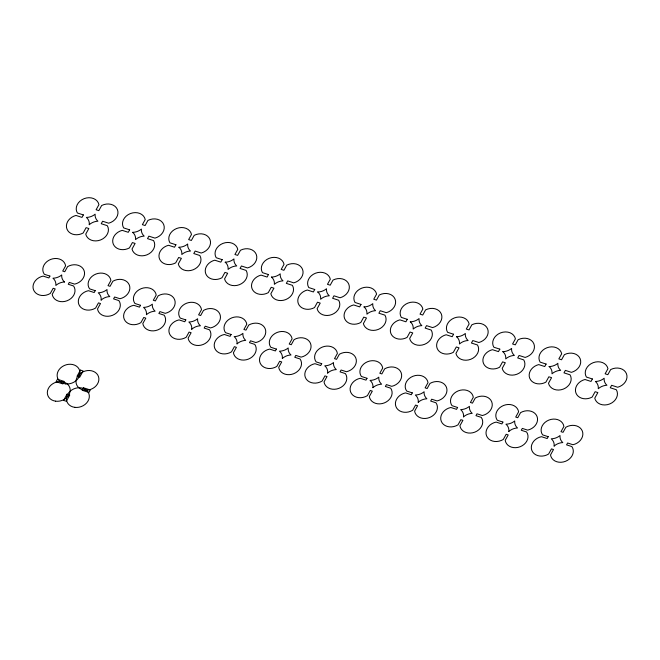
<?xml version="1.0" encoding="UTF-8"?>
<svg xmlns="http://www.w3.org/2000/svg" width="660" height="660" viewBox="0 0 660 660"><rect width="100%" height="100%" fill="white"/><g stroke="black" fill="none" stroke-linecap="round" stroke-linejoin="round"><path stroke-width="0.99" d="M83.366 214.921L81.997 217.396L75.974 215.449A11.674 9.595 -20 0 0 67.006 229.177A11.674 9.595 -20 0 0 83.16 233.005L86.122 227.65L88.836 228.525L85.742 234.118A11.674 9.595 -20 0 0 100.6 239.951A11.674 9.595 -20 0 0 107.283 225.662L101.236 223.715L102.605 221.249L108.686 223.204A11.674 9.595 -20 0 0 117.422 209.624A11.674 9.595 -20 0 0 101.665 205.507L98.827 210.631L96.104 209.756L98.942 204.641A11.674 9.595 -20 0 0 84.109 198.66A11.674 9.595 -20 0 0 77.393 212.999L83.366 214.921M49.912 276.078L48.881 277.942L43.139 276.094A11.674 9.595 -20 0 0 33.602 289.971A11.674 9.595 -20 0 0 50.3 293.444L53.163 288.28L55.209 288.94L52.214 294.343A11.674 9.595 -20 0 0 67.171 300.729A11.674 9.595 -20 0 0 73.565 285.978L68.269 284.27L69.3 282.414L74.646 284.13A11.674 9.595 -20 0 0 83.985 270.352A11.674 9.595 -20 0 0 67.576 266.64L64.763 271.722L62.716 271.07L65.604 265.856A11.674 9.595 -20 0 0 50.597 259.462A11.674 9.595 -20 0 0 44.311 274.279L49.912 276.078M95.213 290.68L94.182 292.537L88.44 290.689A11.674 9.595 -20 0 0 78.903 304.573A11.674 9.595 -20 0 0 95.601 308.047L98.464 302.874L100.51 303.534L97.515 308.938A11.674 9.595 -20 0 0 112.472 315.332A11.674 9.595 -20 0 0 118.858 300.572L113.569 298.873L114.601 297.008L119.947 298.733A11.674 9.595 -20 0 0 129.286 284.955A11.674 9.595 -20 0 0 112.876 281.242L110.055 286.325L108.017 285.664L110.905 280.45A11.674 9.595 -20 0 0 95.898 274.065A11.674 9.595 -20 0 0 89.611 288.874L95.213 290.68M129.64 229.837L128.271 232.303L122.248 230.365A11.674 9.595 -20 0 0 113.281 244.093A11.674 9.595 -20 0 0 129.434 247.912L132.396 242.566L135.11 243.441L132.017 249.035A11.674 9.595 -20 0 0 146.875 254.867A11.674 9.595 -20 0 0 153.557 240.578L147.51 238.631L148.88 236.164L154.96 238.12A11.674 9.595 -20 0 0 163.696 224.54A11.674 9.595 -20 0 0 147.939 220.415L145.101 225.538L142.379 224.664L145.216 219.557A11.674 9.595 -20 0 0 130.383 213.568A11.674 9.595 -20 0 0 123.668 227.914L129.64 229.837M57.453 379.261L56.084 381.727L62.906 383.922L64.276 381.455L57.453 379.261M67.031 394.185L63.591 400.381L66.313 401.255L69.746 395.06L67.031 394.185M80.446 370.087L77.014 376.291L79.728 377.165L83.16 370.969L80.446 370.087M83.506 387.783L82.137 390.25L88.96 392.444L90.329 389.977L83.506 387.783M140.514 305.283L139.483 307.139L133.741 305.291A11.674 9.595 -20 0 0 124.204 319.176A11.674 9.595 -20 0 0 140.902 322.641L143.764 317.476L145.81 318.137L142.816 323.54A11.674 9.595 -20 0 0 157.773 329.926A11.674 9.595 -20 0 0 164.158 315.175L158.87 313.467L159.901 311.611L165.248 313.335A11.674 9.595 -20 0 0 174.587 299.549A11.674 9.595 -20 0 0 158.177 295.837L155.356 300.927L153.31 300.267L156.206 295.053A11.674 9.595 -20 0 0 141.199 288.659A11.674 9.595 -20 0 0 134.912 303.476L140.514 305.283M175.915 244.753L174.545 247.22L168.523 245.281A11.674 9.595 -20 0 0 159.555 259.009A11.674 9.595 -20 0 0 175.708 262.828L178.67 257.474L181.385 258.349L178.291 263.942A11.674 9.595 -20 0 0 193.149 269.783A11.674 9.595 -20 0 0 199.831 255.494L193.784 253.547L195.154 251.072L201.234 253.036A11.674 9.595 -20 0 0 209.971 239.456A11.674 9.595 -20 0 0 194.213 235.331L191.367 240.454L188.653 239.58L191.491 234.465A11.674 9.595 -20 0 0 176.657 228.484A11.674 9.595 -20 0 0 169.942 242.822L175.915 244.753M185.815 319.877L184.783 321.742L179.041 319.894A11.674 9.595 -20 0 0 169.505 333.77A11.674 9.595 -20 0 0 186.202 337.243L189.065 332.079L191.111 332.739L188.117 338.143A11.674 9.595 -20 0 0 203.074 344.528A11.674 9.595 -20 0 0 209.459 329.777L204.171 328.07L205.202 326.213L210.548 327.929A11.674 9.595 -20 0 0 219.887 314.152A11.674 9.595 -20 0 0 203.478 310.439L200.656 315.521L198.611 314.87L201.506 309.655A11.674 9.595 -20 0 0 186.499 303.262A11.674 9.595 -20 0 0 180.213 318.079L185.815 319.877M222.189 259.661L220.82 262.135L214.797 260.197A11.674 9.595 -20 0 0 205.829 273.925A11.674 9.595 -20 0 0 221.983 277.745L224.945 272.39L227.659 273.265L224.565 278.858A11.674 9.595 -20 0 0 239.423 284.691A11.674 9.595 -20 0 0 246.106 270.41L240.059 268.455L241.428 265.988L247.508 267.952A11.674 9.595 -20 0 0 256.245 254.364A11.674 9.595 -20 0 0 240.487 250.247L237.641 255.37L234.927 254.496L237.765 249.381A11.674 9.595 -20 0 0 222.931 243.4A11.674 9.595 -20 0 0 216.216 257.738L222.189 259.661M231.115 334.48L230.084 336.336L224.342 334.488A11.674 9.595 -20 0 0 214.797 348.373A11.674 9.595 -20 0 0 231.503 351.846L234.366 346.673L236.412 347.333L233.417 352.737A11.674 9.595 -20 0 0 248.374 359.131A11.674 9.595 -20 0 0 254.76 344.371L249.472 342.672L250.503 340.808L255.849 342.532A11.674 9.595 -20 0 0 265.188 328.754A11.674 9.595 -20 0 0 248.779 325.042L245.957 330.124L243.911 329.464L246.799 324.25A11.674 9.595 -20 0 0 231.8 317.864A11.674 9.595 -20 0 0 225.514 332.673L231.115 334.48M268.463 274.576L267.094 277.043L261.071 275.104A11.674 9.595 -20 0 0 252.103 288.832A11.674 9.595 -20 0 0 268.257 292.661L271.219 287.306L273.933 288.181L270.839 293.774A11.674 9.595 -20 0 0 285.697 299.607A11.674 9.595 -20 0 0 292.38 285.318L286.333 283.371L287.702 280.904L293.783 282.859A11.674 9.595 -20 0 0 302.519 269.28A11.674 9.595 -20 0 0 286.762 265.155L283.915 270.286L281.201 269.412L284.039 264.297A11.674 9.595 -20 0 0 269.206 258.308A11.674 9.595 -20 0 0 262.49 272.654L268.463 274.576M276.416 349.082L275.385 350.938L269.643 349.09A11.674 9.595 -20 0 0 260.098 362.975A11.674 9.595 -20 0 0 276.804 366.44L279.667 361.276L281.713 361.936L278.718 367.339A11.674 9.595 -20 0 0 293.675 373.725A11.674 9.595 -20 0 0 300.061 358.974L294.772 357.266L295.796 355.41L301.141 357.134A11.674 9.595 -20 0 0 310.489 343.349A11.674 9.595 -20 0 0 294.079 339.636L291.258 344.726L289.212 344.066L292.099 338.852A11.674 9.595 -20 0 0 277.101 332.459A11.674 9.595 -20 0 0 270.814 347.275L276.416 349.082M314.738 289.492L313.368 291.959L307.346 290.021A11.674 9.595 -20 0 0 298.378 303.748A11.674 9.595 -20 0 0 314.531 307.568L317.493 302.214L320.207 303.097L317.113 308.682A11.674 9.595 -20 0 0 331.972 314.523A11.674 9.595 -20 0 0 338.654 300.234L332.607 298.287L333.976 295.82L340.057 297.775A11.674 9.595 -20 0 0 348.793 284.196A11.674 9.595 -20 0 0 333.036 280.071L330.19 285.194L327.475 284.32L330.313 279.213A11.674 9.595 -20 0 0 315.48 273.224A11.674 9.595 -20 0 0 308.764 287.57L314.738 289.492M321.709 363.676L320.686 365.541L314.944 363.693A11.674 9.595 -20 0 0 305.399 377.57A11.674 9.595 -20 0 0 322.105 381.043L324.967 375.878L327.013 376.538L324.019 381.942A11.674 9.595 -20 0 0 338.976 388.327A11.674 9.595 -20 0 0 345.361 373.576L340.065 371.869L341.096 370.012L346.442 371.728A11.674 9.595 -20 0 0 355.789 357.951A11.674 9.595 -20 0 0 339.38 354.238L336.559 359.329L334.513 358.669L337.4 353.455A11.674 9.595 -20 0 0 322.402 347.061A11.674 9.595 -20 0 0 316.107 361.878L321.709 363.676M361.012 304.409L359.642 306.875L353.62 304.936A11.674 9.595 -20 0 0 344.652 318.664A11.674 9.595 -20 0 0 360.805 322.484L363.767 317.13L366.481 318.004L363.388 323.598A11.674 9.595 -20 0 0 378.246 329.439A11.674 9.595 -20 0 0 384.928 315.15L378.881 313.203L380.251 310.728L386.331 312.691A11.674 9.595 -20 0 0 395.068 299.112A11.674 9.595 -20 0 0 379.31 294.987L376.464 300.11L373.75 299.236L376.588 294.121A11.674 9.595 -20 0 0 361.754 288.139A11.674 9.595 -20 0 0 355.039 302.478L361.012 304.409M367.01 378.279L365.986 380.135L360.236 378.287A11.674 9.595 -20 0 0 350.699 392.172A11.674 9.595 -20 0 0 367.405 395.645L370.268 390.472L372.306 391.132L369.32 396.536A11.674 9.595 -20 0 0 384.277 402.93A11.674 9.595 -20 0 0 390.662 388.171L385.366 386.471L386.397 384.607L391.743 386.331A11.674 9.595 -20 0 0 401.09 372.553A11.674 9.595 -20 0 0 384.673 368.841L381.859 373.923L379.813 373.263L382.701 368.049A11.674 9.595 -20 0 0 367.694 361.663A11.674 9.595 -20 0 0 361.408 376.472L367.01 378.279M407.286 319.316L405.916 321.791L399.894 319.852A11.674 9.595 -20 0 0 390.926 333.572A11.674 9.595 -20 0 0 407.08 337.4L410.041 332.046L412.756 332.921L409.662 338.514A11.674 9.595 -20 0 0 424.52 344.347A11.674 9.595 -20 0 0 431.203 330.058L425.156 328.111L426.525 325.644L432.605 327.599A11.674 9.595 -20 0 0 441.342 314.02A11.674 9.595 -20 0 0 425.584 309.903L422.738 315.026L420.024 314.152L422.862 309.037A11.674 9.595 -20 0 0 408.028 303.055A11.674 9.595 -20 0 0 401.313 317.394L407.286 319.316M412.31 392.882L411.279 394.738L405.537 392.89A11.674 9.595 -20 0 0 396 406.774A11.674 9.595 -20 0 0 412.698 410.239L415.561 405.075L417.607 405.735L414.62 411.139A11.674 9.595 -20 0 0 429.577 417.524A11.674 9.595 -20 0 0 435.963 402.773L430.666 401.065L431.698 399.209L437.044 400.933A11.674 9.595 -20 0 0 446.391 387.148A11.674 9.595 -20 0 0 429.973 383.435L427.16 388.525L425.114 387.865L428.002 382.651A11.674 9.595 -20 0 0 412.995 376.258A11.674 9.595 -20 0 0 406.709 391.075L412.31 392.882M453.56 334.232L452.191 336.699L446.168 334.76A11.674 9.595 -20 0 0 437.201 348.488A11.674 9.595 -20 0 0 453.346 352.316L456.316 346.962L459.03 347.837L455.936 353.43A11.674 9.595 -20 0 0 470.794 359.263A11.674 9.595 -20 0 0 477.477 344.974L471.43 343.027L472.799 340.56L478.88 342.515A11.674 9.595 -20 0 0 487.616 328.936A11.674 9.595 -20 0 0 471.859 324.811L469.012 329.942L466.298 329.06L469.136 323.953A11.674 9.595 -20 0 0 454.303 317.963A11.674 9.595 -20 0 0 447.587 332.31L453.56 334.232M457.611 407.476L456.58 409.34L450.838 407.492A11.674 9.595 -20 0 0 441.301 421.369A11.674 9.595 -20 0 0 457.999 424.842L460.861 419.677L462.907 420.337L459.913 425.741A11.674 9.595 -20 0 0 474.878 432.127A11.674 9.595 -20 0 0 481.264 417.376L475.967 415.668L476.998 413.812L482.344 415.528A11.674 9.595 -20 0 0 491.692 401.75A11.674 9.595 -20 0 0 475.274 398.038L472.461 403.128L470.415 402.468L473.303 397.254A11.674 9.595 -20 0 0 458.296 390.86A11.674 9.595 -20 0 0 452.009 405.677L457.611 407.476M499.834 349.148L498.465 351.615L492.442 349.676A11.674 9.595 -20 0 0 483.475 363.404A11.674 9.595 -20 0 0 499.62 367.224L502.59 361.87L505.304 362.744L502.21 368.338A11.674 9.595 -20 0 0 517.069 374.179A11.674 9.595 -20 0 0 523.751 359.89L517.704 357.943L519.073 355.468L525.154 357.431A11.674 9.595 -20 0 0 533.89 343.852A11.674 9.595 -20 0 0 518.133 339.727L515.287 344.85L512.572 343.975L515.41 338.869A11.674 9.595 -20 0 0 500.577 332.879A11.674 9.595 -20 0 0 493.853 347.218L499.834 349.148M502.912 422.078L501.88 423.935L496.138 422.087A11.674 9.595 -20 0 0 486.601 435.971A11.674 9.595 -20 0 0 503.299 439.444L506.162 434.272L508.208 434.932L505.213 440.335A11.674 9.595 -20 0 0 520.171 446.729A11.674 9.595 -20 0 0 526.564 431.97L521.268 430.27L522.299 428.406L527.645 430.13A11.674 9.595 -20 0 0 536.984 416.353A11.674 9.595 -20 0 0 520.575 412.64L517.754 417.722L515.716 417.062L518.603 411.848A11.674 9.595 -20 0 0 503.596 405.463A11.674 9.595 -20 0 0 497.31 420.272L502.912 422.078M546.109 364.056L544.739 366.531L538.717 364.592A11.674 9.595 -20 0 0 529.749 378.32A11.674 9.595 -20 0 0 545.894 382.14L548.864 376.786L551.578 377.66L548.485 383.254A11.674 9.595 -20 0 0 563.343 389.095A11.674 9.595 -20 0 0 570.025 374.806L563.978 372.859L565.348 370.384L571.428 372.347A11.674 9.595 -20 0 0 580.165 358.768A11.674 9.595 -20 0 0 564.407 354.643L561.561 359.766L558.847 358.891L561.685 353.776A11.674 9.595 -20 0 0 546.851 347.795A11.674 9.595 -20 0 0 540.128 362.134L546.109 364.056M548.212 436.681L547.181 438.537L541.439 436.689A11.674 9.595 -20 0 0 531.902 450.574A11.674 9.595 -20 0 0 548.6 454.039L551.463 448.874L553.509 449.534L550.514 454.938A11.674 9.595 -20 0 0 565.471 461.323A11.674 9.595 -20 0 0 571.857 446.572L566.569 444.865L567.6 443.008L572.946 444.733A11.674 9.595 -20 0 0 582.285 430.947A11.674 9.595 -20 0 0 565.876 427.234L563.054 432.325L561.008 431.665L563.904 426.451A11.674 9.595 -20 0 0 548.897 420.065A11.674 9.595 -20 0 0 542.611 434.874L548.212 436.681M592.383 378.972L591.013 381.447L584.991 379.508A11.674 9.595 -20 0 0 576.023 393.228A11.674 9.595 -20 0 0 592.168 397.056L595.138 391.702L597.853 392.576L594.759 398.17A11.674 9.595 -20 0 0 609.617 404.002A11.674 9.595 -20 0 0 616.3 389.713L610.253 387.766L611.622 385.3L617.702 387.255A11.674 9.595 -20 0 0 626.439 373.675A11.674 9.595 -20 0 0 610.682 369.559L607.835 374.682L605.121 373.808L607.951 368.692A11.674 9.595 -20 0 0 593.125 362.711A11.674 9.595 -20 0 0 586.402 377.05L592.383 378.972M74.77 407.344A11.674 9.595 -20 0 0 88.993 393.995A11.674 9.595 -20 0 0 69.91 391.438A11.674 9.595 -20 0 0 74.77 407.344M55.646 401.181A11.674 9.595 -20 0 0 69.869 387.832A11.674 9.595 -20 0 0 50.795 385.275A11.674 9.595 -20 0 0 55.646 401.181M84.315 390.118A11.674 9.595 -20 0 0 98.546 376.769A11.674 9.595 -20 0 0 79.464 374.212A11.674 9.595 -20 0 0 84.315 390.118M65.447 383.856A11.674 9.595 -20 0 0 79.67 370.507A11.674 9.595 -20 0 0 60.596 367.95A11.674 9.595 -20 0 0 65.447 383.856M64.507 281.977A11.674 9.595 -20 0 0 55.836 285.45A11.674 9.595 -20 0 0 52.957 278.207A11.674 9.595 -20 0 0 61.718 274.948A11.674 9.595 -20 0 0 64.507 281.977M89.257 224.68A11.674 9.595 -20 0 0 86.377 217.429A11.674 9.595 -20 0 0 95.131 214.178A11.674 9.595 -20 0 0 97.919 221.207A11.674 9.595 -20 0 0 89.257 224.68M132.652 232.345A11.674 9.595 -20 0 0 141.405 229.094A11.674 9.595 -20 0 0 144.194 236.123A11.674 9.595 -20 0 0 135.531 239.596A11.674 9.595 -20 0 0 132.652 232.345M178.926 247.261A11.674 9.595 -20 0 0 187.679 244.002A11.674 9.595 -20 0 0 190.468 251.031A11.674 9.595 -20 0 0 181.805 254.512A11.674 9.595 -20 0 0 178.926 247.261M225.2 262.177A11.674 9.595 -20 0 0 233.953 258.918A11.674 9.595 -20 0 0 236.742 265.947A11.674 9.595 -20 0 0 228.079 269.42A11.674 9.595 -20 0 0 225.2 262.177M271.474 277.084A11.674 9.595 -20 0 0 280.228 273.834A11.674 9.595 -20 0 0 283.016 280.863A11.674 9.595 -20 0 0 274.354 284.336A11.674 9.595 -20 0 0 271.474 277.084M317.749 292A11.674 9.595 -20 0 0 326.502 288.75A11.674 9.595 -20 0 0 329.29 295.779A11.674 9.595 -20 0 0 320.628 299.252A11.674 9.595 -20 0 0 317.749 292M364.023 306.916A11.674 9.595 -20 0 0 372.776 303.658A11.674 9.595 -20 0 0 375.565 310.687A11.674 9.595 -20 0 0 366.902 314.168A11.674 9.595 -20 0 0 364.023 306.916M410.297 321.824A11.674 9.595 -20 0 0 419.05 318.574A11.674 9.595 -20 0 0 421.839 325.603A11.674 9.595 -20 0 0 413.176 329.076A11.674 9.595 -20 0 0 410.297 321.824M456.571 336.74A11.674 9.595 -20 0 0 465.325 333.49A11.674 9.595 -20 0 0 468.113 340.519A11.674 9.595 -20 0 0 459.451 343.992A11.674 9.595 -20 0 0 456.571 336.74M502.846 351.656A11.674 9.595 -20 0 0 511.599 348.406A11.674 9.595 -20 0 0 514.387 355.435A11.674 9.595 -20 0 0 505.725 358.908A11.674 9.595 -20 0 0 502.846 351.656M549.12 366.572A11.674 9.595 -20 0 0 557.873 363.313A11.674 9.595 -20 0 0 560.662 370.342A11.674 9.595 -20 0 0 551.991 373.816A11.674 9.595 -20 0 0 549.12 366.572M595.394 381.48A11.674 9.595 -20 0 0 604.147 378.229A11.674 9.595 -20 0 0 606.936 385.258A11.674 9.595 -20 0 0 598.265 388.732A11.674 9.595 -20 0 0 595.394 381.48M101.137 300.052A11.674 9.595 -20 0 0 98.257 292.801A11.674 9.595 -20 0 0 107.019 289.55A11.674 9.595 -20 0 0 109.807 296.579A11.674 9.595 -20 0 0 101.137 300.052M146.438 314.655A11.674 9.595 -20 0 0 143.558 307.403A11.674 9.595 -20 0 0 152.32 304.153A11.674 9.595 -20 0 0 155.108 311.182A11.674 9.595 -20 0 0 146.438 314.655M191.738 329.249A11.674 9.595 -20 0 0 188.859 322.006A11.674 9.595 -20 0 0 197.612 318.747A11.674 9.595 -20 0 0 200.401 325.776A11.674 9.595 -20 0 0 191.738 329.249M237.039 343.852A11.674 9.595 -20 0 0 234.16 336.6A11.674 9.595 -20 0 0 242.913 333.349A11.674 9.595 -20 0 0 245.701 340.378A11.674 9.595 -20 0 0 237.039 343.852M282.34 358.454A11.674 9.595 -20 0 0 279.46 351.202A11.674 9.595 -20 0 0 288.214 347.952A11.674 9.595 -20 0 0 291.002 354.981A11.674 9.595 -20 0 0 282.34 358.454M327.632 373.048A11.674 9.595 -20 0 0 324.761 365.805A11.674 9.595 -20 0 0 333.514 362.546A11.674 9.595 -20 0 0 336.303 369.575A11.674 9.595 -20 0 0 327.632 373.048M372.933 387.651A11.674 9.595 -20 0 0 370.062 380.399A11.674 9.595 -20 0 0 378.815 377.149A11.674 9.595 -20 0 0 381.604 384.178A11.674 9.595 -20 0 0 372.933 387.651M418.234 402.253A11.674 9.595 -20 0 0 415.354 395.002A11.674 9.595 -20 0 0 424.116 391.751A11.674 9.595 -20 0 0 426.904 398.78A11.674 9.595 -20 0 0 418.234 402.253M463.534 416.848A11.674 9.595 -20 0 0 460.655 409.604A11.674 9.595 -20 0 0 469.417 406.346A11.674 9.595 -20 0 0 472.205 413.374A11.674 9.595 -20 0 0 463.534 416.848M508.835 431.45A11.674 9.595 -20 0 0 505.956 424.198A11.674 9.595 -20 0 0 514.717 420.948A11.674 9.595 -20 0 0 517.506 427.977A11.674 9.595 -20 0 0 508.835 431.45M554.136 446.053A11.674 9.595 -20 0 0 551.257 438.801A11.674 9.595 -20 0 0 560.018 435.55A11.674 9.595 -20 0 0 562.807 442.579A11.674 9.595 -20 0 0 554.136 446.053"/></g></svg>
